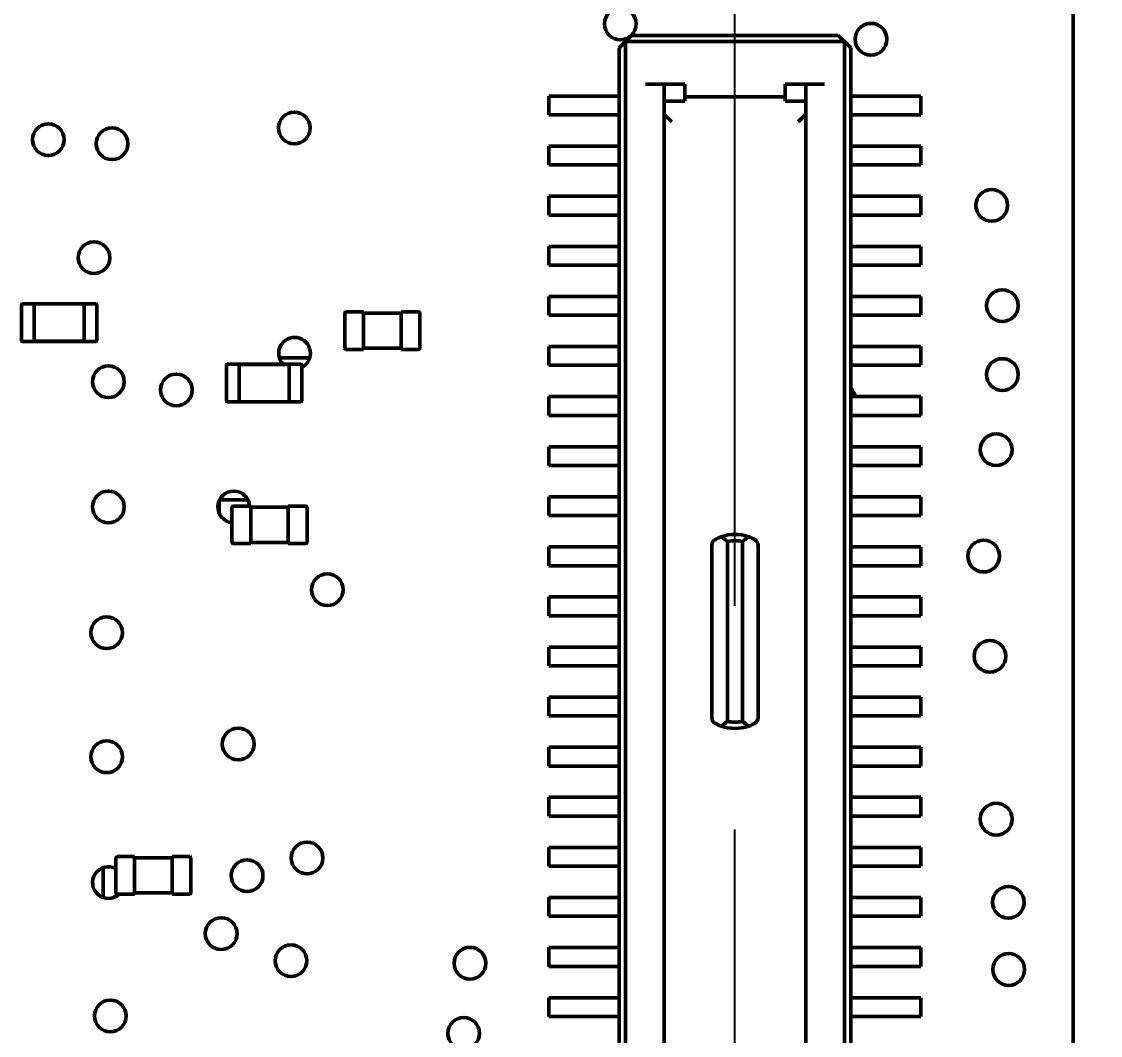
# Model space of a CAD drawing. Header units: millimetres. Extents: x 46 to 194, y 102 to 162.
# Drawn here: x 162.4 to 171.02, y 126.19 to 134.28 of the extents above; entities that cross this region are included whole.
import ezdxf

# ---------------------------------------------------------------- set-up
doc = ezdxf.new("R2010")
doc.units = ezdxf.units.MM
doc.header["$LTSCALE"] = 0.75
doc.linetypes.add('CENTER2', pattern=[28.575, 19.05, -3.175, 3.175, -3.175])
for name, color, linetype, lineweight in [('FD_Dimensions', 7, 'Continuous', 25), ('Smart Centers', 7, 'CENTER2', 25), ('Visible', 7, 'Continuous', 50)]:
    doc.layers.add(name, color=color, linetype=linetype, lineweight=lineweight)
doc.styles.get("Standard").update_dxf_attribs({"font": 'arial.ttf'})
doc.dimstyles.new('Dim-ISO-25', dxfattribs={"dimtxt": 2.5, "dimasz": 2.5, "dimexe": 1.5, "dimexo": 0, "dimgap": 1, "dimtad": 1, "dimzin": 4, "dimdsep": 46, "dimtxsty": 'Standard', "dimblk": 'OPEN90', "dimcen": 0, "dimazin": 1, "dimtp": 0.1, "dimtm": 0.1, "dimtfac": 0.72, "dimtmove": 0, "dimatfit": 3, "dimfxl": 1, "dimtzin": 4, "dimarcsym": 0})

# ---------------------------------------------------------------- blocks, each defined once
blk = doc.blocks.new('*U10')
at = {"layer": 'Smart Centers', "color": 0, "ltscale": 0.75, "transparency": 16777216}
blk.add_line((0, -11.87), (0, 11.87), dxfattribs=at)
blk = doc.blocks.new('_Open90')
at = {"color": 0, "linetype": 'ByBlock', "lineweight": -2}
for p, q in [((-0.5, 0.5), (0, 0)), ((0, 0), (-1, 0)), ((0, 0), (-0.5, -0.5))]:
    blk.add_line(p, q, dxfattribs=at)
blk = doc.blocks.new('*D23')
at = {"layer": 'Defpoints', "color": 0, "transparency": 16777216}
for p in [(168.621748, 110.698104), (168.799359, 107.900004), (192.4547, 107.900004)]:
    blk.add_point(p, dxfattribs=at)
at = {"layer": 'FD_Dimensions', "color": 0, "lineweight": -2, "transparency": 16777216}
for p, q in [((192.4547, 113.198104), (192.4547, 162.174857)), ((168.621748, 110.698104), (193.9547, 110.698104)), ((192.4547, 107.900004), (192.4547, 110.698104)), ((168.799359, 107.900004), (193.9547, 107.900004)), ((192.4547, 105.400004), (192.4547, 102.900004))]:
    blk.add_line(p, q, dxfattribs=at)
at = {"layer": 'FD_Dimensions', "color": 0, "lineweight": -2, "transparency": 16777216, "xscale": 2.5, "yscale": 2.5, "zscale": 2.5}
for p, rotation in [((192.4547, 110.698104), 270), ((192.4547, 107.900004), 90)]:
    blk.add_blockref('_Open90', p, dxfattribs=dict(at, rotation=rotation))
at = {"layer": 'FD_Dimensions', "color": 0, "transparency": 16777216, "insert": (190.177434, 155.034775), "char_height": 2.5, "attachment_point": 5, "rotation": 90}
blk.add_mtext('2.80mm', dxfattribs=at)
blk = doc.blocks.new('*D24')
at = {"layer": 'Defpoints', "color": 0, "transparency": 16777216}
for p in [(168.799312, 142.899932), (184.557686, 142.899932), (172.000052, 125.412794)]:
    blk.add_point(p, dxfattribs=at)
at = {"layer": 'FD_Dimensions', "color": 0, "lineweight": -2, "transparency": 16777216}
for p, q in [((184.557686, 142.899932), (184.557686, 162.217328)), ((168.799312, 142.899932), (186.057686, 142.899932)), ((184.557686, 127.912794), (184.557686, 140.399932)), ((172.000052, 125.412794), (186.057686, 125.412794))]:
    blk.add_line(p, q, dxfattribs=at)
at = {"layer": 'FD_Dimensions', "color": 0, "lineweight": -2, "transparency": 16777216, "xscale": 2.5, "yscale": 2.5, "zscale": 2.5}
for p, rotation in [((184.557686, 142.899932), 90), ((184.557686, 125.412794), 270)]:
    blk.add_blockref('_Open90', p, dxfattribs=dict(at, rotation=rotation))
at = {"layer": 'FD_Dimensions', "color": 0, "transparency": 16777216, "insert": (182.280419, 154.245617), "char_height": 2.5, "attachment_point": 5, "rotation": 90}
blk.add_mtext('17.49mm', dxfattribs=at)

msp = doc.modelspace()

# ---------------------------------------------------------------- linework, layer by layer
at = {"layer": 'Visible', "extrusion": (0, 0, -1)}
for p, q in [((170.7993, 109.8999), (170.7993, 140.9)), ((167.1751, 134.0728), (167.2251, 134.1228)), ((167.2251, 134.1228), (167.2751, 134.1728)), ((167.2251, 116.7028), (167.2251, 134.1228)), ((167.2251, 134.1228), (168.9751, 134.1228)), ((167.2751, 134.1728), (168.9251, 134.1728)), ((168.9751, 134.1228), (168.9251, 134.1728)), ((168.9751, 116.7028), (168.9751, 134.1228)), ((168.9751, 134.1228), (169.0251, 134.0728)), ((167.1751, 134.0728), (167.1751, 116.7528)), ((169.0251, 134.0728), (169.0251, 116.7528)), ((167.7001, 133.7828), (167.3851, 133.7828)), ((167.5351, 117.0428), (167.5351, 133.7828)), ((167.7001, 133.6828), (167.7001, 133.7828)), ((168.5001, 133.7828), (168.8151, 133.7828)), ((168.5001, 133.6828), (168.5001, 133.7828)), ((168.6651, 117.0428), (168.6651, 133.7828)), ((166.8751, 133.6878), (166.6151, 133.6878)), ((166.6151, 133.6878), (166.6151, 133.5378)), ((166.8751, 133.6878), (166.9192, 133.6878)), ((166.9427, 133.6878), (166.9192, 133.6878)), ((166.9427, 133.6878), (167.0751, 133.6878)), ((167.1751, 133.6878), (167.0751, 133.6878)), ((167.7001, 133.6479), (167.7001, 133.6828)), ((167.7001, 133.6828), (168.5001, 133.6828)), ((168.5001, 133.6479), (168.5001, 133.6828)), ((169.0251, 133.6878), (169.1251, 133.6878)), ((169.2574, 133.6878), (169.1251, 133.6878)), ((169.2574, 133.6878), (169.2809, 133.6878)), ((169.3251, 133.6878), (169.2809, 133.6878)), ((169.3251, 133.6878), (169.5851, 133.6878)), ((169.5851, 133.6878), (169.5851, 133.5378)), ((167.7001, 133.6479), (167.5351, 133.6479)), ((168.5001, 133.6479), (168.6651, 133.6479)), ((166.6151, 133.5378), (166.8751, 133.5378)), ((166.8751, 133.5378), (166.9192, 133.5378)), ((166.9192, 133.5378), (166.9427, 133.5378)), ((166.9427, 133.5378), (167.0751, 133.5378)), ((167.0751, 133.5378), (167.1751, 133.5378)), ((167.5951, 133.4824), (167.5359, 133.5415)), ((168.6051, 133.4824), (168.6642, 133.5415)), ((169.1251, 133.5378), (169.0251, 133.5378)), ((169.2574, 133.5378), (169.1251, 133.5378)), ((169.2809, 133.5378), (169.2574, 133.5378)), ((169.3251, 133.5378), (169.2809, 133.5378)), ((169.5851, 133.5378), (169.3251, 133.5378)), ((166.8751, 133.2878), (166.6151, 133.2878)), ((166.6151, 133.2878), (166.6151, 133.1378)), ((166.8751, 133.2878), (166.9192, 133.2878)), ((166.9427, 133.2878), (166.9192, 133.2878)), ((166.9427, 133.2878), (167.0751, 133.2878)), ((167.1751, 133.2878), (167.0751, 133.2878)), ((169.0251, 133.2878), (169.1251, 133.2878)), ((169.2574, 133.2878), (169.1251, 133.2878)), ((169.2574, 133.2878), (169.2809, 133.2878)), ((169.3251, 133.2878), (169.2809, 133.2878)), ((169.3251, 133.2878), (169.5851, 133.2878)), ((169.5851, 133.2878), (169.5851, 133.1378)), ((166.6151, 133.1378), (166.8751, 133.1378)), ((166.8751, 133.1378), (166.9192, 133.1378)), ((166.9192, 133.1378), (166.9427, 133.1378)), ((166.9427, 133.1378), (167.0751, 133.1378)), ((167.0751, 133.1378), (167.1751, 133.1378)), ((169.1251, 133.1378), (169.0251, 133.1378)), ((169.2574, 133.1378), (169.1251, 133.1378)), ((169.2809, 133.1378), (169.2574, 133.1378)), ((169.3251, 133.1378), (169.2809, 133.1378)), ((169.5851, 133.1378), (169.3251, 133.1378)), ((166.8751, 132.8878), (166.6151, 132.8878)), ((166.6151, 132.8878), (166.6151, 132.7378)), ((166.8751, 132.8878), (166.9192, 132.8878)), ((166.9427, 132.8878), (166.9192, 132.8878)), ((166.9427, 132.8878), (167.0751, 132.8878)), ((167.1751, 132.8878), (167.0751, 132.8878)), ((169.0251, 132.8878), (169.1251, 132.8878)), ((169.2574, 132.8878), (169.1251, 132.8878)), ((169.2574, 132.8878), (169.2809, 132.8878)), ((169.3251, 132.8878), (169.2809, 132.8878)), ((169.3251, 132.8878), (169.5851, 132.8878)), ((169.5851, 132.8878), (169.5851, 132.7378)), ((166.6151, 132.7378), (166.8751, 132.7378)), ((166.8751, 132.7378), (166.9192, 132.7378)), ((166.9192, 132.7378), (166.9427, 132.7378)), ((166.9427, 132.7378), (167.0751, 132.7378)), ((167.0751, 132.7378), (167.1751, 132.7378)), ((169.1251, 132.7378), (169.0251, 132.7378)), ((169.2574, 132.7378), (169.1251, 132.7378)), ((169.2809, 132.7378), (169.2574, 132.7378)), ((169.3251, 132.7378), (169.2809, 132.7378)), ((169.5851, 132.7378), (169.3251, 132.7378)), ((166.8751, 132.4878), (166.6151, 132.4878)), ((166.6151, 132.4878), (166.6151, 132.3378)), ((166.8751, 132.4878), (166.9192, 132.4878)), ((166.9427, 132.4878), (166.9192, 132.4878)), ((166.9427, 132.4878), (167.0751, 132.4878)), ((167.1751, 132.4878), (167.0751, 132.4878)), ((169.0251, 132.4878), (169.1251, 132.4878)), ((169.2574, 132.4878), (169.1251, 132.4878)), ((169.2574, 132.4878), (169.2809, 132.4878)), ((169.3251, 132.4878), (169.2809, 132.4878)), ((169.3251, 132.4878), (169.5851, 132.4878)), ((169.5851, 132.4878), (169.5851, 132.3378)), ((166.6151, 132.3378), (166.8751, 132.3378)), ((166.8751, 132.3378), (166.9192, 132.3378)), ((166.9192, 132.3378), (166.9427, 132.3378)), ((166.9427, 132.3378), (167.0751, 132.3378)), ((167.0751, 132.3378), (167.1751, 132.3378)), ((169.1251, 132.3378), (169.0251, 132.3378)), ((169.2574, 132.3378), (169.1251, 132.3378)), ((169.2809, 132.3378), (169.2574, 132.3378)), ((169.3251, 132.3378), (169.2809, 132.3378)), ((169.5851, 132.3378), (169.3251, 132.3378)), ((166.6151, 132.0878), (166.6151, 131.9378)), ((166.8751, 132.0878), (166.6151, 132.0878)), ((166.8751, 132.0878), (166.9192, 132.0878)), ((166.9427, 132.0878), (166.9192, 132.0878)), ((166.9427, 132.0878), (167.0751, 132.0878)), ((167.1751, 132.0878), (167.0751, 132.0878)), ((169.0251, 132.0878), (169.1251, 132.0878)), ((169.2574, 132.0878), (169.1251, 132.0878)), ((169.2574, 132.0878), (169.2809, 132.0878)), ((169.3251, 132.0878), (169.2809, 132.0878)), ((169.3251, 132.0878), (169.5851, 132.0878)), ((169.5851, 132.0878), (169.5851, 131.9378)), ((162.4048, 131.7339), (162.4048, 132.0239)), ((162.4098, 132.0289), (162.5048, 132.0289)), ((162.5048, 132.0239), (162.5048, 132.0289)), ((162.9048, 132.0284), (162.5048, 132.0284)), ((162.5048, 132.0279), (162.9048, 132.0279)), ((162.5048, 131.7339), (162.5048, 132.0239)), ((162.5048, 132.0089), (162.5048, 131.7489)), ((162.9048, 132.0289), (162.9048, 132.0239)), ((162.9048, 132.0289), (162.9998, 132.0289)), ((162.9048, 132.0239), (162.9048, 131.7339)), ((162.9048, 131.7489), (162.9048, 132.0089)), ((163.0048, 132.0239), (163.0048, 131.7339)), ((164.9844, 131.6744), (164.9844, 131.9544)), ((164.9944, 131.9644), (165.1344, 131.9644)), ((165.1344, 131.9544), (165.1344, 131.9644)), ((165.1344, 131.9544), (165.4344, 131.9544)), ((165.1344, 131.9544), (165.1344, 131.6744)), ((165.4344, 131.9544), (165.4344, 131.9644)), ((165.5744, 131.9644), (165.4344, 131.9644)), ((165.4344, 131.9544), (165.4344, 131.6744)), ((165.5844, 131.6744), (165.5844, 131.9544)), ((166.6151, 131.9378), (166.8751, 131.9378)), ((166.8751, 131.9378), (166.9192, 131.9378)), ((166.9192, 131.9378), (166.9427, 131.9378)), ((166.9427, 131.9378), (167.0751, 131.9378)), ((167.0751, 131.9378), (167.1751, 131.9378)), ((169.1251, 131.9378), (169.0251, 131.9378)), ((169.2574, 131.9378), (169.1251, 131.9378)), ((169.2809, 131.9378), (169.2574, 131.9378)), ((169.3251, 131.9378), (169.2809, 131.9378)), ((169.5851, 131.9378), (169.3251, 131.9378)), ((162.5048, 131.7289), (162.4098, 131.7289)), ((162.5048, 131.7289), (162.5048, 131.7339)), ((162.9048, 131.7299), (162.5048, 131.7299)), ((162.5048, 131.7294), (162.9048, 131.7294)), ((162.9048, 131.7339), (162.9048, 131.7289)), ((162.9998, 131.7289), (162.9048, 131.7289)), ((165.1344, 131.6644), (164.9944, 131.6644)), ((165.1344, 131.6644), (165.1344, 131.6744)), ((165.1344, 131.6744), (165.4344, 131.6744)), ((165.4344, 131.6644), (165.4344, 131.6744)), ((165.4344, 131.6644), (165.5744, 131.6644)), ((166.6151, 131.6878), (166.6151, 131.5378)), ((166.8751, 131.6878), (166.6151, 131.6878)), ((166.8751, 131.6878), (166.9192, 131.6878)), ((166.9427, 131.6878), (166.9192, 131.6878)), ((166.9427, 131.6878), (167.0751, 131.6878)), ((167.1751, 131.6878), (167.0751, 131.6878)), ((169.0251, 131.6878), (169.1251, 131.6878)), ((169.2574, 131.6878), (169.1251, 131.6878)), ((169.2574, 131.6878), (169.2809, 131.6878)), ((169.3251, 131.6878), (169.2809, 131.6878)), ((169.3251, 131.6878), (169.5851, 131.6878)), ((169.5851, 131.6878), (169.5851, 131.5378)), ((164.0413, 131.2513), (164.0413, 131.5413)), ((164.0463, 131.5463), (164.1413, 131.5463)), ((164.1413, 131.5413), (164.1413, 131.5463)), ((164.5413, 131.5458), (164.1413, 131.5458)), ((164.1413, 131.5453), (164.5413, 131.5453)), ((164.1413, 131.2513), (164.1413, 131.5413)), ((164.1413, 131.5263), (164.1413, 131.2663)), ((164.463, 131.5971), (164.7053, 131.5971)), ((164.5413, 131.5463), (164.5413, 131.5413)), ((164.5413, 131.5463), (164.6363, 131.5463)), ((164.5413, 131.5413), (164.5413, 131.2513)), ((164.5413, 131.2663), (164.5413, 131.5263)), ((164.6413, 131.5413), (164.6413, 131.2513)), ((166.6151, 131.5378), (166.8751, 131.5378)), ((166.8751, 131.5378), (166.9192, 131.5378)), ((166.9192, 131.5378), (166.9427, 131.5378)), ((166.9427, 131.5378), (167.0751, 131.5378)), ((167.0751, 131.5378), (167.1751, 131.5378)), ((169.1251, 131.5378), (169.0251, 131.5378)), ((169.2574, 131.5378), (169.1251, 131.5378)), ((169.2809, 131.5378), (169.2574, 131.5378)), ((169.3251, 131.5378), (169.2809, 131.5378)), ((169.5851, 131.5378), (169.3251, 131.5378)), ((166.8751, 131.2878), (166.6151, 131.2878)), ((166.6151, 131.2878), (166.6151, 131.1378)), ((166.8751, 131.2878), (166.9192, 131.2878)), ((166.9427, 131.2878), (166.9192, 131.2878)), ((166.9427, 131.2878), (167.0751, 131.2878)), ((167.1751, 131.2878), (167.0751, 131.2878)), ((169.0251, 131.2878), (169.1251, 131.2878)), ((169.2574, 131.2878), (169.1251, 131.2878)), ((169.2574, 131.2878), (169.2809, 131.2878)), ((169.3251, 131.2878), (169.2809, 131.2878)), ((169.3251, 131.2878), (169.5851, 131.2878)), ((169.5851, 131.2878), (169.5851, 131.1378)), ((164.1413, 131.2463), (164.0463, 131.2463)), ((164.1413, 131.2463), (164.1413, 131.2513)), ((164.5413, 131.2473), (164.1413, 131.2473)), ((164.1413, 131.2468), (164.5413, 131.2468)), ((164.5413, 131.2513), (164.5413, 131.2463)), ((164.6363, 131.2463), (164.5413, 131.2463)), ((166.6151, 131.1378), (166.8751, 131.1378)), ((166.8751, 131.1378), (166.9192, 131.1378)), ((166.9192, 131.1378), (166.9427, 131.1378)), ((166.9427, 131.1378), (167.0751, 131.1378)), ((167.0751, 131.1378), (167.1751, 131.1378)), ((169.1251, 131.1378), (169.0251, 131.1378)), ((169.2574, 131.1378), (169.1251, 131.1378)), ((169.2809, 131.1378), (169.2574, 131.1378)), ((169.3251, 131.1378), (169.2809, 131.1378)), ((169.5851, 131.1378), (169.3251, 131.1378)), ((166.6151, 130.8878), (166.6151, 130.7378)), ((166.8751, 130.8878), (166.6151, 130.8878)), ((166.8751, 130.8878), (166.9192, 130.8878)), ((166.9427, 130.8878), (166.9192, 130.8878)), ((166.9427, 130.8878), (167.0751, 130.8878)), ((167.1751, 130.8878), (167.0751, 130.8878)), ((169.0251, 130.8878), (169.1251, 130.8878)), ((169.2574, 130.8878), (169.1251, 130.8878)), ((169.2574, 130.8878), (169.2809, 130.8878)), ((169.3251, 130.8878), (169.2809, 130.8878)), ((169.3251, 130.8878), (169.5851, 130.8878)), ((169.5851, 130.8878), (169.5851, 130.7378)), ((166.6151, 130.7378), (166.8751, 130.7378)), ((166.8751, 130.7378), (166.9192, 130.7378)), ((166.9192, 130.7378), (166.9427, 130.7378)), ((166.9427, 130.7378), (167.0751, 130.7378)), ((167.0751, 130.7378), (167.1751, 130.7378)), ((169.1251, 130.7378), (169.0251, 130.7378)), ((169.2574, 130.7378), (169.1251, 130.7378)), ((169.2809, 130.7378), (169.2574, 130.7378)), ((169.3251, 130.7378), (169.2809, 130.7378)), ((169.5851, 130.7378), (169.3251, 130.7378)), ((166.8751, 130.4878), (166.6151, 130.4878)), ((166.6151, 130.4878), (166.6151, 130.3378)), ((166.8751, 130.4878), (166.9192, 130.4878)), ((166.9427, 130.4878), (166.9192, 130.4878)), ((166.9427, 130.4878), (167.0751, 130.4878)), ((167.1751, 130.4878), (167.0751, 130.4878)), ((169.0251, 130.4878), (169.1251, 130.4878)), ((169.2574, 130.4878), (169.1251, 130.4878)), ((169.2574, 130.4878), (169.2809, 130.4878)), ((169.3251, 130.4878), (169.2809, 130.4878)), ((169.3251, 130.4878), (169.5851, 130.4878)), ((169.5851, 130.4878), (169.5851, 130.3378)), ((163.9832, 130.3543), (163.9832, 130.4595)), ((163.9857, 130.4647), (164.2113, 130.4647)), ((164.084, 130.4039), (164.084, 130.1239)), ((164.234, 130.4139), (164.094, 130.4139)), ((164.234, 130.4139), (164.234, 130.4039)), ((164.234, 130.1239), (164.234, 130.4039)), ((164.534, 130.4039), (164.234, 130.4039)), ((164.534, 130.4139), (164.534, 130.4039)), ((164.534, 130.4139), (164.674, 130.4139)), ((164.534, 130.1239), (164.534, 130.4039)), ((164.684, 130.4039), (164.684, 130.1239)), ((166.6151, 130.3378), (166.8751, 130.3378)), ((166.8751, 130.3378), (166.9192, 130.3378)), ((166.9192, 130.3378), (166.9427, 130.3378)), ((166.9427, 130.3378), (167.0751, 130.3378)), ((167.0751, 130.3378), (167.1751, 130.3378)), ((169.1251, 130.3378), (169.0251, 130.3378)), ((169.2574, 130.3378), (169.1251, 130.3378)), ((169.2809, 130.3378), (169.2574, 130.3378)), ((169.3251, 130.3378), (169.2809, 130.3378)), ((169.5851, 130.3378), (169.3251, 130.3378)), ((164.094, 130.1139), (164.234, 130.1139)), ((164.234, 130.1239), (164.234, 130.1139)), ((164.534, 130.1239), (164.234, 130.1239)), ((164.534, 130.1239), (164.534, 130.1139)), ((164.674, 130.1139), (164.534, 130.1139)), ((166.8751, 130.0878), (166.6151, 130.0878)), ((166.6151, 130.0878), (166.6151, 129.9378)), ((166.8751, 130.0878), (166.9192, 130.0878)), ((166.9427, 130.0878), (166.9192, 130.0878)), ((166.9427, 130.0878), (167.0751, 130.0878)), ((167.1751, 130.0878), (167.0751, 130.0878)), ((167.9151, 130.1016), (167.9151, 128.724)), ((168.0401, 128.6945), (168.0401, 130.131)), ((168.1601, 128.6945), (168.1601, 130.131)), ((168.2851, 130.1016), (168.2851, 128.724)), ((169.0251, 130.0878), (169.1251, 130.0878)), ((169.2574, 130.0878), (169.1251, 130.0878)), ((169.2574, 130.0878), (169.2809, 130.0878)), ((169.3251, 130.0878), (169.2809, 130.0878)), ((169.3251, 130.0878), (169.5851, 130.0878)), ((169.5851, 130.0878), (169.5851, 129.9378)), ((166.6151, 129.9378), (166.8751, 129.9378)), ((166.8751, 129.9378), (166.9192, 129.9378)), ((166.9192, 129.9378), (166.9427, 129.9378)), ((166.9427, 129.9378), (167.0751, 129.9378)), ((167.0751, 129.9378), (167.1751, 129.9378)), ((169.1251, 129.9378), (169.0251, 129.9378)), ((169.2574, 129.9378), (169.1251, 129.9378)), ((169.2809, 129.9378), (169.2574, 129.9378)), ((169.3251, 129.9378), (169.2809, 129.9378)), ((169.5851, 129.9378), (169.3251, 129.9378)), ((166.6151, 129.6878), (166.6151, 129.5378)), ((166.8751, 129.6878), (166.6151, 129.6878)), ((166.8751, 129.6878), (166.9192, 129.6878)), ((166.9427, 129.6878), (166.9192, 129.6878)), ((166.9427, 129.6878), (167.0751, 129.6878)), ((167.1751, 129.6878), (167.0751, 129.6878)), ((169.0251, 129.6878), (169.1251, 129.6878)), ((169.2574, 129.6878), (169.1251, 129.6878)), ((169.2574, 129.6878), (169.2809, 129.6878)), ((169.3251, 129.6878), (169.2809, 129.6878)), ((169.3251, 129.6878), (169.5851, 129.6878)), ((169.5851, 129.6878), (169.5851, 129.5378)), ((166.6151, 129.5378), (166.8751, 129.5378)), ((166.8751, 129.5378), (166.9192, 129.5378)), ((166.9192, 129.5378), (166.9427, 129.5378)), ((166.9427, 129.5378), (167.0751, 129.5378)), ((167.0751, 129.5378), (167.1751, 129.5378)), ((169.1251, 129.5378), (169.0251, 129.5378)), ((169.2574, 129.5378), (169.1251, 129.5378)), ((169.2809, 129.5378), (169.2574, 129.5378)), ((169.3251, 129.5378), (169.2809, 129.5378)), ((169.5851, 129.5378), (169.3251, 129.5378)), ((166.8751, 129.2878), (166.6151, 129.2878)), ((166.6151, 129.2878), (166.6151, 129.1378)), ((166.8751, 129.2878), (166.9192, 129.2878)), ((166.9427, 129.2878), (166.9192, 129.2878)), ((166.9427, 129.2878), (167.0751, 129.2878)), ((167.1751, 129.2878), (167.0751, 129.2878)), ((169.0251, 129.2878), (169.1251, 129.2878)), ((169.2574, 129.2878), (169.1251, 129.2878)), ((169.2574, 129.2878), (169.2809, 129.2878)), ((169.3251, 129.2878), (169.2809, 129.2878)), ((169.3251, 129.2878), (169.5851, 129.2878)), ((169.5851, 129.2878), (169.5851, 129.1378)), ((166.6151, 129.1378), (166.8751, 129.1378)), ((166.8751, 129.1378), (166.9192, 129.1378)), ((166.9192, 129.1378), (166.9427, 129.1378)), ((166.9427, 129.1378), (167.0751, 129.1378)), ((167.0751, 129.1378), (167.1751, 129.1378)), ((169.1251, 129.1378), (169.0251, 129.1378)), ((169.2574, 129.1378), (169.1251, 129.1378)), ((169.2809, 129.1378), (169.2574, 129.1378)), ((169.3251, 129.1378), (169.2809, 129.1378)), ((169.5851, 129.1378), (169.3251, 129.1378)), ((166.8751, 128.8878), (166.6151, 128.8878)), ((166.6151, 128.8878), (166.6151, 128.7378)), ((166.8751, 128.8878), (166.9192, 128.8878)), ((166.9427, 128.8878), (166.9192, 128.8878)), ((166.9427, 128.8878), (167.0751, 128.8878)), ((167.1751, 128.8878), (167.0751, 128.8878)), ((169.0251, 128.8878), (169.1251, 128.8878)), ((169.2574, 128.8878), (169.1251, 128.8878)), ((169.2574, 128.8878), (169.2809, 128.8878)), ((169.3251, 128.8878), (169.2809, 128.8878)), ((169.3251, 128.8878), (169.5851, 128.8878)), ((169.5851, 128.8878), (169.5851, 128.7378)), ((166.6151, 128.7378), (166.8751, 128.7378)), ((166.8751, 128.7378), (166.9192, 128.7378)), ((166.9192, 128.7378), (166.9427, 128.7378)), ((166.9427, 128.7378), (167.0751, 128.7378)), ((167.0751, 128.7378), (167.1751, 128.7378)), ((169.1251, 128.7378), (169.0251, 128.7378)), ((169.2574, 128.7378), (169.1251, 128.7378)), ((169.2809, 128.7378), (169.2574, 128.7378)), ((169.3251, 128.7378), (169.2809, 128.7378)), ((169.5851, 128.7378), (169.3251, 128.7378)), ((166.8751, 128.4878), (166.6151, 128.4878)), ((166.6151, 128.4878), (166.6151, 128.3378)), ((166.8751, 128.4878), (166.9192, 128.4878)), ((166.9427, 128.4878), (166.9192, 128.4878)), ((166.9427, 128.4878), (167.0751, 128.4878)), ((167.1751, 128.4878), (167.0751, 128.4878)), ((169.0251, 128.4878), (169.1251, 128.4878)), ((169.2574, 128.4878), (169.1251, 128.4878)), ((169.2574, 128.4878), (169.2809, 128.4878)), ((169.3251, 128.4878), (169.2809, 128.4878)), ((169.3251, 128.4878), (169.5851, 128.4878)), ((169.5851, 128.4878), (169.5851, 128.3378)), ((166.6151, 128.3378), (166.8751, 128.3378)), ((166.8751, 128.3378), (166.9192, 128.3378)), ((166.9192, 128.3378), (166.9427, 128.3378)), ((166.9427, 128.3378), (167.0751, 128.3378)), ((167.0751, 128.3378), (167.1751, 128.3378)), ((169.1251, 128.3378), (169.0251, 128.3378)), ((169.2574, 128.3378), (169.1251, 128.3378)), ((169.2809, 128.3378), (169.2574, 128.3378)), ((169.3251, 128.3378), (169.2809, 128.3378)), ((169.5851, 128.3378), (169.3251, 128.3378)), ((166.6151, 128.0878), (166.6151, 127.9378)), ((166.8751, 128.0878), (166.6151, 128.0878)), ((166.8751, 128.0878), (166.9192, 128.0878)), ((166.9427, 128.0878), (166.9192, 128.0878)), ((166.9427, 128.0878), (167.0751, 128.0878)), ((167.1751, 128.0878), (167.0751, 128.0878)), ((169.0251, 128.0878), (169.1251, 128.0878)), ((169.2574, 128.0878), (169.1251, 128.0878)), ((169.2574, 128.0878), (169.2809, 128.0878)), ((169.3251, 128.0878), (169.2809, 128.0878)), ((169.3251, 128.0878), (169.5851, 128.0878)), ((169.5851, 128.0878), (169.5851, 127.9378)), ((166.6151, 127.9378), (166.8751, 127.9378)), ((166.8751, 127.9378), (166.9192, 127.9378)), ((166.9192, 127.9378), (166.9427, 127.9378)), ((166.9427, 127.9378), (167.0751, 127.9378)), ((167.0751, 127.9378), (167.1751, 127.9378)), ((169.1251, 127.9378), (169.0251, 127.9378)), ((169.2574, 127.9378), (169.1251, 127.9378)), ((169.2809, 127.9378), (169.2574, 127.9378)), ((169.3251, 127.9378), (169.2809, 127.9378)), ((169.5851, 127.9378), (169.3251, 127.9378)), ((166.6151, 127.6878), (166.6151, 127.5378)), ((166.8751, 127.6878), (166.6151, 127.6878)), ((166.8751, 127.6878), (166.9192, 127.6878)), ((166.9427, 127.6878), (166.9192, 127.6878)), ((166.9427, 127.6878), (167.0751, 127.6878)), ((167.1751, 127.6878), (167.0751, 127.6878)), ((169.0251, 127.6878), (169.1251, 127.6878)), ((169.2574, 127.6878), (169.1251, 127.6878)), ((169.2574, 127.6878), (169.2809, 127.6878)), ((169.3251, 127.6878), (169.2809, 127.6878)), ((169.3251, 127.6878), (169.5851, 127.6878)), ((169.5851, 127.6878), (169.5851, 127.5378)), ((163.1569, 127.6041), (163.1569, 127.3241)), ((163.3069, 127.6141), (163.1669, 127.6141)), ((163.3069, 127.6141), (163.3069, 127.6041)), ((163.3069, 127.3241), (163.3069, 127.6041)), ((163.6069, 127.6041), (163.3069, 127.6041)), ((163.6069, 127.6141), (163.6069, 127.6041)), ((163.6069, 127.6141), (163.7469, 127.6141)), ((163.6069, 127.3241), (163.6069, 127.6041)), ((163.7569, 127.6041), (163.7569, 127.3241)), ((163.0561, 127.2874), (163.0561, 127.5265)), ((166.6151, 127.5378), (166.8751, 127.5378)), ((166.8751, 127.5378), (166.9192, 127.5378)), ((166.9192, 127.5378), (166.9427, 127.5378)), ((166.9427, 127.5378), (167.0751, 127.5378)), ((167.0751, 127.5378), (167.1751, 127.5378)), ((169.1251, 127.5378), (169.0251, 127.5378)), ((169.2574, 127.5378), (169.1251, 127.5378)), ((169.2809, 127.5378), (169.2574, 127.5378)), ((169.3251, 127.5378), (169.2809, 127.5378)), ((169.5851, 127.5378), (169.3251, 127.5378)), ((163.1669, 127.3141), (163.3069, 127.3141)), ((163.3069, 127.3241), (163.3069, 127.3141)), ((163.6069, 127.3241), (163.3069, 127.3241)), ((163.6069, 127.3241), (163.6069, 127.3141)), ((163.7469, 127.3141), (163.6069, 127.3141)), ((166.8751, 127.2878), (166.6151, 127.2878)), ((166.6151, 127.2878), (166.6151, 127.1378)), ((166.8751, 127.2878), (166.9192, 127.2878)), ((166.9427, 127.2878), (166.9192, 127.2878)), ((166.9427, 127.2878), (167.0751, 127.2878)), ((167.1751, 127.2878), (167.0751, 127.2878)), ((169.0251, 127.2878), (169.1251, 127.2878)), ((169.2574, 127.2878), (169.1251, 127.2878)), ((169.2574, 127.2878), (169.2809, 127.2878)), ((169.3251, 127.2878), (169.2809, 127.2878)), ((169.3251, 127.2878), (169.5851, 127.2878)), ((169.5851, 127.2878), (169.5851, 127.1378)), ((166.6151, 127.1378), (166.8751, 127.1378)), ((166.8751, 127.1378), (166.9192, 127.1378)), ((166.9192, 127.1378), (166.9427, 127.1378)), ((166.9427, 127.1378), (167.0751, 127.1378)), ((167.0751, 127.1378), (167.1751, 127.1378)), ((169.1251, 127.1378), (169.0251, 127.1378)), ((169.2574, 127.1378), (169.1251, 127.1378)), ((169.2809, 127.1378), (169.2574, 127.1378)), ((169.3251, 127.1378), (169.2809, 127.1378)), ((169.5851, 127.1378), (169.3251, 127.1378)), ((166.8751, 126.8878), (166.6151, 126.8878)), ((166.6151, 126.8878), (166.6151, 126.7378)), ((166.8751, 126.8878), (166.9192, 126.8878)), ((166.9427, 126.8878), (166.9192, 126.8878)), ((166.9427, 126.8878), (167.0751, 126.8878)), ((167.1751, 126.8878), (167.0751, 126.8878)), ((169.0251, 126.8878), (169.1251, 126.8878)), ((169.2574, 126.8878), (169.1251, 126.8878)), ((169.2574, 126.8878), (169.2809, 126.8878)), ((169.3251, 126.8878), (169.2809, 126.8878)), ((169.3251, 126.8878), (169.5851, 126.8878)), ((169.5851, 126.8878), (169.5851, 126.7378)), ((166.6151, 126.7378), (166.8751, 126.7378)), ((166.8751, 126.7378), (166.9192, 126.7378)), ((166.9192, 126.7378), (166.9427, 126.7378)), ((166.9427, 126.7378), (167.0751, 126.7378)), ((167.0751, 126.7378), (167.1751, 126.7378)), ((169.1251, 126.7378), (169.0251, 126.7378)), ((169.2574, 126.7378), (169.1251, 126.7378)), ((169.2809, 126.7378), (169.2574, 126.7378)), ((169.3251, 126.7378), (169.2809, 126.7378)), ((169.5851, 126.7378), (169.3251, 126.7378)), ((166.8751, 126.4878), (166.6151, 126.4878)), ((166.6151, 126.4878), (166.6151, 126.3378)), ((166.8751, 126.4878), (166.9192, 126.4878)), ((166.9427, 126.4878), (166.9192, 126.4878)), ((166.9427, 126.4878), (167.0751, 126.4878)), ((167.1751, 126.4878), (167.0751, 126.4878)), ((169.0251, 126.4878), (169.1251, 126.4878)), ((169.2574, 126.4878), (169.1251, 126.4878)), ((169.2574, 126.4878), (169.2809, 126.4878)), ((169.3251, 126.4878), (169.2809, 126.4878)), ((169.3251, 126.4878), (169.5851, 126.4878)), ((169.5851, 126.4878), (169.5851, 126.3378)), ((166.6151, 126.3378), (166.8751, 126.3378)), ((166.8751, 126.3378), (166.9192, 126.3378)), ((166.9192, 126.3378), (166.9427, 126.3378)), ((166.9427, 126.3378), (167.0751, 126.3378)), ((167.0751, 126.3378), (167.1751, 126.3378)), ((169.1251, 126.3378), (169.0251, 126.3378)), ((169.2574, 126.3378), (169.1251, 126.3378)), ((169.2809, 126.3378), (169.2574, 126.3378)), ((169.3251, 126.3378), (169.2809, 126.3378)), ((169.5851, 126.3378), (169.3251, 126.3378))]:
    msp.add_line(p, q, dxfattribs=at)
for centre in [(-167.1848, 134.2649), (-169.1853, 134.1423), (-164.5824, 133.4334), (-162.6184, 133.3399), (-163.1272, 133.3074), (-170.1503, 132.8146), (-162.9837, 132.3975), (-170.2356, 132.0145), (-163.0982, 131.4069), (-170.2356, 131.4643), (-163.6408, 131.3412), (-170.1856, 130.8641), (-163.0982, 130.4069), (-170.0855, 130.014), (-164.846, 129.7458), (-163.0838, 129.4021), (-170.1356, 129.2139), (-164.134, 128.5136), (-163.0838, 128.4115), (-170.1856, 127.9134), (-164.6842, 127.6041), (-164.2054, 127.4623), (-170.2829, 127.2492), (-163.9984, 126.9995), (-164.5559, 126.7831), (-165.9844, 126.7631), (-170.2857, 126.713), (-163.1132, 126.3422), (-165.9344, 126.202)]:
    msp.add_circle(centre, 0.1267, dxfattribs=at)
at = {"layer": 'Visible'}
for centre, radius, start, end in [((162.4098, 132.0239), 0.005, 90, 180), ((164.9944, 131.9544), 0.01, 90, 180), ((162.9998, 131.7339), 0.005, 270, 0), ((165.5744, 131.6744), 0.01, 270, 0), ((164.0463, 131.5413), 0.005, 90, 180), ((164.6363, 131.2513), 0.005, 270, 0), ((164.094, 130.4039), 0.01, 90, 180), ((167.9651, 130.1016), 0.05, 120, 180), ((168.1001, 129.8678), 0.32, 110.10551, 120), ((164.674, 130.1239), 0.01, 270, 0), ((167.9651, 128.724), 0.05, 180, 240), ((168.1001, 128.9578), 0.32, 240, 249.89449), ((163.1669, 127.6041), 0.01, 90, 180), ((163.7469, 127.3241), 0.01, 270, 0)]:
    msp.add_arc(centre, radius, start, end, dxfattribs=at)
at = {"layer": 'Visible', "extrusion": (0, 0, -1)}
for centre, radius, start, end in [((-162.9998, 132.0239), 0.005, 90, 180), ((-165.5744, 131.9544), 0.01, 90, 180), ((-162.4098, 131.7339), 0.005, 270, 0), ((-164.5841, 131.6343), 0.1267, 315.71465, 243.18471), ((-164.9944, 131.6744), 0.01, 270, 0), ((-164.6363, 131.5413), 0.005, 90, 180), ((-168.9352, 131.2642), 0.1267, 135.177, 169.26808), ((-164.0463, 131.2513), 0.005, 270, 0), ((-164.0985, 130.4069), 0.1267, 276.57125, 176.83517), ((-164.674, 130.4039), 0.01, 90, 180), ((-168.1001, 129.8678), 0.32, 69.89449, 110.10551), ((-167.427, 129.3602), 0.9849, 124.86805, 128.49602), ((-168.7731, 129.3602), 0.9849, 51.50398, 55.13195), ((-168.1001, 129.8678), 0.32, 110.10551, 120), ((-168.2351, 130.1016), 0.05, 120, 180), ((-164.094, 130.1239), 0.01, 270, 0), ((-168.1001, 129.8678), 0.27, 77.16041, 102.83959), ((-167.427, 129.4653), 0.9849, 231.50398, 235.13195), ((-168.1001, 128.9578), 0.27, 257.16041, 282.83959), ((-168.7731, 129.4653), 0.9849, 304.86805, 308.49602), ((-168.1001, 128.9578), 0.32, 240, 249.89449), ((-168.2351, 128.724), 0.05, 180, 240), ((-168.1001, 128.9578), 0.32, 249.89449, 290.10551), ((-163.7469, 127.6041), 0.01, 90, 180), ((-163.0982, 127.4069), 0.1267, 227.10239, 117.56232), ((-163.1669, 127.3241), 0.01, 270, 0)]:
    msp.add_arc(centre, radius, start, end, dxfattribs=at)
for centre, major_axis, start_param, end_param in [((167.5951, 133.5433), (0.06, 0), 2.968911, 3.141593), ((168.6051, 133.5433), (-0.06, 0), 3.141593, 3.314274)]:
    msp.add_ellipse(centre, major_axis=major_axis, ratio=0.174419, start_param=start_param, end_param=end_param, dxfattribs=at)

# ---------------------------------------------------------------- block references
at = {"layer": 'Smart Centers', "ltscale": 0.75}
msp.add_blockref('*U10', (168.1001, 125.4128), dxfattribs=at)

# ---------------------------------------------------------------- dimensions: what is measured, and where the dimension line sits
at = {"layer": 'FD_Dimensions'}
for base, p1, p2, picture, middle in [((184.5577, 142.8999), (172.0001, 125.4128), (168.7993, 142.8999), '*D24', (184.5577, 154.2456)), ((192.4547, 107.9), (168.6217, 110.6981), (168.7994, 107.9), '*D23', (192.4547, 155.0348))]:
    dim = msp.add_linear_dim(base=base, p1=p1, p2=p2, angle=90, dimstyle='Dim-ISO-25', override={"dimlfac": 1, "dimpost": 'mm'}, dxfattribs=at)
    dim.commit()
    dim.dimension.update_dxf_attribs({"geometry": picture, "text_midpoint": middle, "dimtype": 160})

doc.saveas('drawing.dxf')
